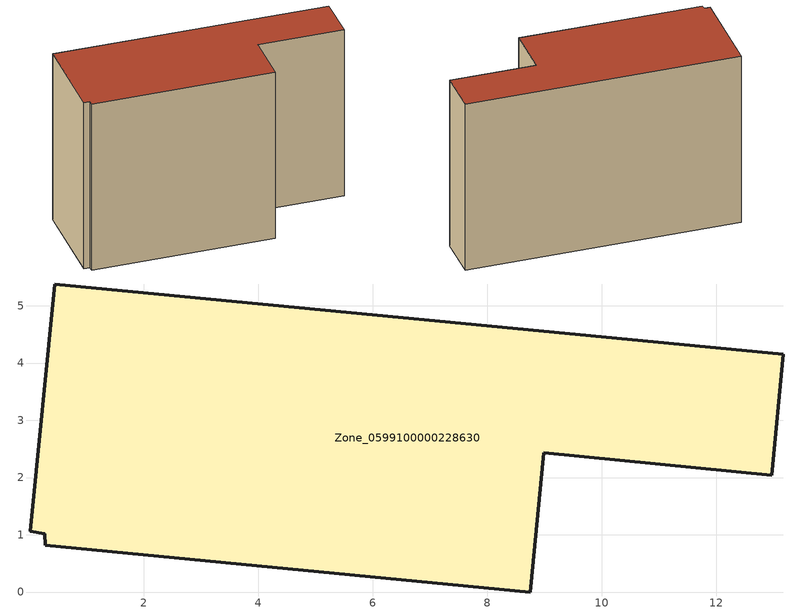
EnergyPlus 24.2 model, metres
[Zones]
Zone_0599100000228630
 floor ground (C_G): 0.02,1.06 0.45,5.38 13.17,4.15 12.97,2.04 8.99,2.43 8.75,0 0.28,0.81 0.28,1.02 z0
 wall outside (C_F): 8.99,2.43 12.97,2.04 13.17,4.15 0.45,5.38 0.02,1.06 0.28,1.02 0.28,0.81 8.75,0 8.99,2.43 z0:8.53
 roof outside (C_R): 0.45,5.38 0.02,1.06 0.28,1.02 0.28,0.81 8.75,0 8.99,2.43 12.97,2.04 13.17,4.15 z8.53
[BUILDING]
Pand.0599100000228630: North Axis=0; Terrain=City; Loads Convergence Tolerance Value=0.04; Temperature Convergence Tolerance Value=0.4; Solar Distribution=FullExterior; Maximum Number of Warmup Days=25; Minimum Number of Warmup Days=1
[Site:Location]
Rotterdam.The.Hague.AP_ZH_NLD Design_Conditions: Latitude=51.96; Longitude=4.45; Time Zone=1; Elevation=-4.5
[SITE:GROUNDTEMPERATURE:BUILDINGSURFACE]
18, 18, 18, 18, 18, 18, 18, 18, 18, 18, 18, 18
[MATERIAL] Thermal Absorptance=0.9; Solar Absorptance=0.7; Visible Absorptance=0.7
Name | Roughness | Thickness | Conductivity | Density | Specific Heat
G.TI.1946 | MediumSmooth | 0.15 | 1 | 540 | 1210
F.TI.1946 | Rough | 0.3 | 0.857143 | 1920 | 840
R.TI.1946 | MediumRough | 0.2 | 0.1 | 1500 | 1000
[CONSTRUCTION]
C_G: G.TI.1946
C_F: F.TI.1946
C_R: R.TI.1946
[ZONE]
Zone_0599100000228630: Type=1; Multiplier=1; Ceiling Height=Autocalculate; Volume=Autocalculate; Floor Area=autocalculate; Part of Total Floor Area=Yes
[ZONEINFILTRATION:DESIGNFLOWRATE]
Infil_Zone_0599100000228630: Zone or ZoneList or Space or SpaceList=Zone_0599100000228630; Schedule=AlwaysOn; Design Flow Rate Calculation Method=Flow/Area; Flow Rate per Floor Area=0.003; Constant Term Coefficient=1; Temperature Term Coefficient=0; Velocity Term Coefficient=0; Velocity Squared Term Coefficient=0
[HVACTEMPLATE:ZONE:IDEALLOADSAIRSYSTEM]
Zone_0599100000228630: Maximum Heating Supply Air Temperature=50; Minimum Cooling Supply Air Temperature=13; Maximum Heating Supply Air Humidity Ratio=0.0156; Minimum Cooling Supply Air Humidity Ratio=0.0077; Heating Limit=NoLimit; Cooling Limit=NoLimit; Dehumidification Control Type=ConstantSensibleHeatRatio; Cooling Sensible Heat Ratio=0.7; Dehumidification Setpoint=60; Humidification Control Type=None; Humidification Setpoint=30; Outdoor Air Method=None; Outdoor Air Flow Rate per Person=0.00944; Outdoor Air Flow Rate per Zone Floor Area=0; Outdoor Air Flow Rate per Zone=0; Demand Controlled Ventilation Type=None; Outdoor Air Economizer Type=NoEconomizer; Heat Recovery Type=None; Sensible Heat Recovery Effectiveness=0.7; Latent Heat Recovery Effectiveness=0.65
[ZONECONTROL:THERMOSTAT]
ThermostatControl_Zone_0599100000228630: Zone or ZoneList=Zone_0599100000228630; Control Type Schedule=DualSetpointControlType; Control 1=Thermostat_Zone_0599100000228630; Temperature Difference Between Cutout And Setpoint=0
[THERMOSTATSETPOINT:DUALSETPOINT]
Thermostat_Zone_0599100000228630: Heating Setpoint Temperature Schedule=HeatingSetpoint_Zone_0599100000228630; Cooling Setpoint Temperature Schedule=CoolingSetpoint_Zone_0599100000228630
[SCHEDULE:COMPACT]
HeatingSetpoint_Zone_0599100000228630: Through: 12/31, For: AllDays, Until: 24:00, 21
CoolingSetpoint_Zone_0599100000228630: Through: 12/31, For: AllDays, Until: 24:00, 24
DualSetpointControlType: Through: 12/31, For: AllDays, Until: 24:00, 4
AlwaysOn: Through: 12/31, For: AllDays, Until: 24:00, 1
